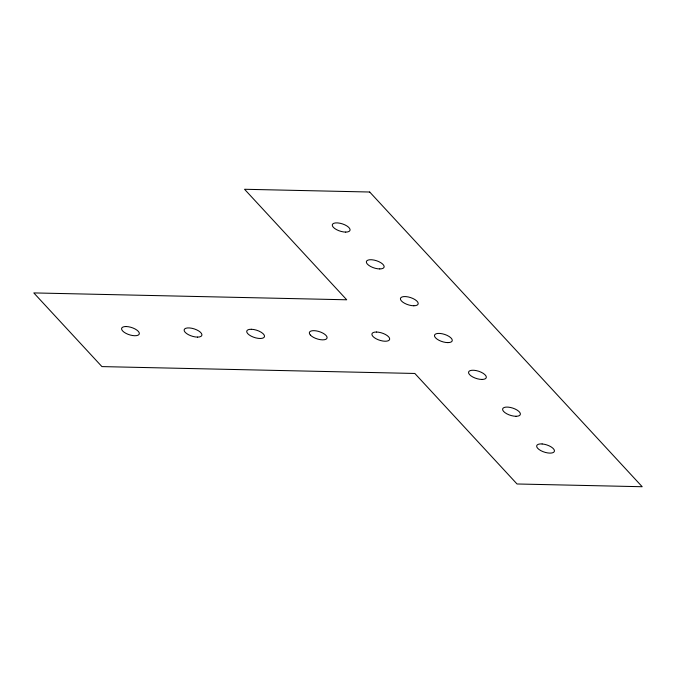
<?xml version="1.0" encoding="UTF-8"?>
<svg xmlns="http://www.w3.org/2000/svg" width="676" height="676" viewBox="0 0 676 676"><rect width="100%" height="100%" fill="white"/><g stroke="black" fill="none" stroke-linecap="round" stroke-linejoin="round"><path stroke-width="1.01" d="M542.127 443.955A9.278 3.802 17.9 0 0 537.589 448.188A9.278 3.802 17.9 0 0 550.078 453.123A9.278 3.802 17.9 0 0 552.9 448.213A9.27 3.802 17.9 0 0 542.118 443.955M310.394 335.085A9.27 3.802 17.9 0 1 313.951 330.657A9.27 3.802 17.9 0 1 326.026 335.431A9.27 3.802 17.9 0 1 322.452 339.859A9.278 3.802 17.9 0 1 310.377 335.076M369.704 192.018L244.535 189.272L346.72 299.789L33.8 292.919L101.924 366.595L414.844 373.465L517.03 483.982L642.2 486.728L369.704 192.018M516.016 416.289A9.278 3.802 17.9 0 0 518.838 411.38A9.27 3.802 17.9 0 0 508.056 407.113A9.278 3.802 17.9 0 0 503.527 411.346A9.278 3.802 17.9 0 0 516.016 416.289M481.954 379.447A9.278 3.802 17.9 0 0 484.776 374.538A9.27 3.802 17.9 0 0 473.994 370.279A9.278 3.802 17.9 0 0 469.465 374.512A9.278 3.802 17.9 0 0 481.954 379.447M447.892 342.614A9.278 3.802 17.9 0 0 450.715 337.696A9.27 3.802 17.9 0 0 439.932 333.437A9.278 3.802 17.9 0 0 435.403 337.67A9.278 3.802 17.9 0 0 447.892 342.614M376.532 332.026A9.27 3.802 17.9 0 0 372.975 336.462A9.278 3.802 17.9 0 0 385.041 341.236A9.27 3.802 17.9 0 0 388.607 336.8A9.27 3.802 17.9 0 0 376.532 332.026M251.354 329.271A9.27 3.802 17.9 0 0 247.796 333.707A9.278 3.802 17.9 0 0 260.268 338.49A9.278 3.802 17.9 0 0 262.964 333.581A9.27 3.802 17.9 0 0 251.354 329.271M197.553 337.113A9.278 3.802 17.9 0 0 200.375 332.203A9.27 3.802 17.9 0 0 189.593 327.945A9.278 3.802 17.9 0 0 185.063 332.178A9.278 3.802 17.9 0 0 197.553 337.113M126.201 326.533A9.27 3.802 17.9 0 0 122.643 330.961A9.278 3.802 17.9 0 0 134.71 335.735A9.27 3.802 17.9 0 0 138.267 331.308A9.27 3.802 17.9 0 0 126.201 326.533M413.83 305.772A9.278 3.802 17.9 0 0 416.653 300.862A9.27 3.802 17.9 0 0 405.87 296.603A9.278 3.802 17.9 0 0 401.341 300.837A9.278 3.802 17.9 0 0 413.83 305.772M379.768 268.938A9.278 3.802 17.9 0 0 382.591 264.02A9.27 3.802 17.9 0 0 371.808 259.761A9.278 3.802 17.9 0 0 367.279 263.995A9.278 3.802 17.9 0 0 379.768 268.938M345.706 232.096A9.278 3.802 17.9 0 0 348.529 227.187A9.27 3.802 17.9 0 0 337.746 222.919A9.278 3.802 17.9 0 0 333.217 227.161A9.278 3.802 17.9 0 0 345.706 232.096"/></g></svg>
